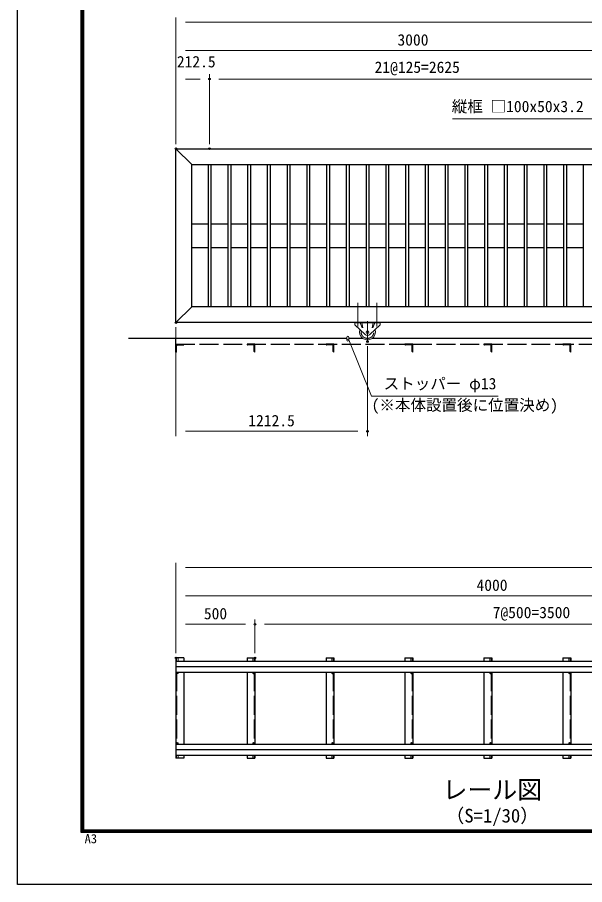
# Model space of a CAD drawing. Units: millimetres, scale not verified. Extents: x -6300 to 6300, y -4455 to 4455.
# Drawn here: x -6300 to -2709, y -4455 to 1034 of the extents above; entities that cross this region are included whole.
import ezdxf
from ezdxf.enums import TextEntityAlignment as Align

# ---------------------------------------------------------------- set-up
doc = ezdxf.new("R2010")
doc.units = ezdxf.units.MM
doc.header["$LTSCALE"] = 20
doc.header["$PDMODE"] = 32
doc.header["$PDSIZE"] = 10
for name, pattern in [('DASHED', [7.5, 6, -1.5]), ('USER1', [50.8, 31.75, -6.35, 6.35, -6.35]), ('USER2', [9.525, 6.35, -3.175])]:
    doc.linetypes.add(name, pattern=pattern)
for name, color, linetype, lineweight in [('0-0_D-TTL-TXT', 7, 'Continuous', 25), ('0-1_D-STR1', 1, 'Continuous', 25), ('0-2_D-STR4', 7, 'Continuous', 25), ('0-3_D-BMK', 2, 'USER1', 13), ('0-4_D-STR3', 3, 'Continuous', 13), ('0-5_D-STR5', 4, 'Continuous', 25), ('0-8_D-STR-DIM', 7, 'Continuous', 13), ('0-B_D-STR-TXT', 7, 'Continuous', 13), ('0-C_D-TTL', 7, 'Continuous', 25)]:
    doc.layers.add(name, color=color, linetype=linetype, lineweight=lineweight)
doc.layers.add('0-A_Defpoints', color=8, linetype='Continuous')
doc.styles.add('ＭＳ ゴシック', font='')
doc.styles.get('ＭＳ ゴシック').set_extended_font_data('MS Gothic')

msp = doc.modelspace()

# ---------------------------------------------------------------- linework, layer by layer
at = {"layer": '0-1_D-STR1'}
for p, q in [((-5296.16, -898.16), (-5296.16, 201.84)), ((-5196.16, 101.84), (-5296.16, 201.84)), ((-5092.66, 101.84), (-5092.66, -798.16)), ((-5074.66, 101.84), (-5074.66, -798.16)), ((-4967.66, 101.84), (-4967.66, -798.16)), ((-4949.66, 101.84), (-4949.66, -798.16)), ((-4842.66, 101.84), (-4842.66, -798.16)), ((-4824.66, 101.84), (-4824.66, -798.16)), ((-4717.66, 101.84), (-4717.66, -798.16)), ((-4699.66, 101.84), (-4699.66, -798.16)), ((-4592.66, 101.84), (-4592.66, -798.16)), ((-4574.66, 101.84), (-4574.66, -798.16)), ((-4467.66, 101.84), (-4467.66, -798.16)), ((-4449.66, 101.84), (-4449.66, -798.16)), ((-4342.66, 101.84), (-4342.66, -798.16)), ((-4324.66, 101.84), (-4324.66, -798.16)), ((-4217.66, 101.84), (-4217.66, -798.16)), ((-4199.66, 101.84), (-4199.66, -798.16)), ((-4092.66, 101.84), (-4092.66, -798.16)), ((-4074.66, 101.84), (-4074.66, -798.16)), ((-3967.66, 101.84), (-3967.66, -798.16)), ((-3949.66, 101.84), (-3949.66, -798.16)), ((-3842.66, 101.84), (-3842.66, -798.16)), ((-3824.66, 101.84), (-3824.66, -798.16)), ((-3717.66, 101.84), (-3717.66, -798.16)), ((-3699.66, 101.84), (-3699.66, -798.16)), ((-3592.66, 101.84), (-3592.66, -798.16)), ((-3574.66, 101.84), (-3574.66, -798.16)), ((-3467.66, 101.84), (-3467.66, -798.16)), ((-3449.66, 101.84), (-3449.66, -798.16)), ((-3342.66, 101.84), (-3342.66, -798.16)), ((-3324.66, 101.84), (-3324.66, -798.16)), ((-3217.66, 101.84), (-3217.66, -798.16)), ((-3199.66, 101.84), (-3199.66, -798.16)), ((-3092.66, 101.84), (-3092.66, -798.16)), ((-3074.66, 101.84), (-3074.66, -798.16)), ((-2967.66, 101.84), (-2967.66, -798.16)), ((-2949.66, 101.84), (-2949.66, -798.16)), ((-2842.66, 101.84), (-2842.66, -798.16)), ((-2824.66, 101.84), (-2824.66, -798.16)), ((-2717.66, 101.84), (-2717.66, -798.16)), ((-5196.16, -273.16), (-5092.66, -273.16)), ((-5074.66, -273.16), (-4967.66, -273.16)), ((-4949.66, -273.16), (-4842.66, -273.16)), ((-4824.66, -273.16), (-4717.66, -273.16)), ((-4699.66, -273.16), (-4592.66, -273.16)), ((-4574.66, -273.16), (-4467.66, -273.16)), ((-4449.66, -273.16), (-4342.66, -273.16)), ((-4324.66, -273.16), (-4217.66, -273.16)), ((-4199.66, -273.16), (-4092.66, -273.16)), ((-4074.66, -273.16), (-3967.66, -273.16)), ((-3949.66, -273.16), (-3842.66, -273.16)), ((-3824.66, -273.16), (-3717.66, -273.16)), ((-3699.66, -273.16), (-3592.66, -273.16)), ((-3574.66, -273.16), (-3467.66, -273.16)), ((-3449.66, -273.16), (-3342.66, -273.16)), ((-3324.66, -273.16), (-3217.66, -273.16)), ((-3199.66, -273.16), (-3092.66, -273.16)), ((-3074.66, -273.16), (-2967.66, -273.16)), ((-2949.66, -273.16), (-2842.66, -273.16)), ((-2824.66, -273.16), (-2717.66, -273.16)), ((-5196.16, -423.16), (-5092.66, -423.16)), ((-5074.66, -423.16), (-4967.66, -423.16)), ((-4949.66, -423.16), (-4842.66, -423.16)), ((-4824.66, -423.16), (-4717.66, -423.16)), ((-4699.66, -423.16), (-4592.66, -423.16)), ((-4574.66, -423.16), (-4467.66, -423.16)), ((-4449.66, -423.16), (-4342.66, -423.16)), ((-4324.66, -423.16), (-4217.66, -423.16)), ((-4199.66, -423.16), (-4092.66, -423.16)), ((-4074.66, -423.16), (-3967.66, -423.16)), ((-3949.66, -423.16), (-3842.66, -423.16)), ((-3824.66, -423.16), (-3717.66, -423.16)), ((-3699.66, -423.16), (-3592.66, -423.16)), ((-3574.66, -423.16), (-3467.66, -423.16)), ((-3449.66, -423.16), (-3342.66, -423.16)), ((-3324.66, -423.16), (-3217.66, -423.16)), ((-3199.66, -423.16), (-3092.66, -423.16)), ((-3074.66, -423.16), (-2967.66, -423.16)), ((-2949.66, -423.16), (-2842.66, -423.16)), ((-2824.66, -423.16), (-2717.66, -423.16)), ((-5196.16, -798.16), (-5296.16, -898.16)), ((-5296.16, -3040.3), (-1296.16, -3040.3)), ((-5246.16, -3020.65), (-5246.16, -3040.3)), ((-4846.16, -3020.65), (-4846.16, -3040.3)), ((-4346.16, -3020.65), (-4346.16, -3040.3)), ((-3846.16, -3020.65), (-3846.16, -3040.3)), ((-3346.16, -3020.65), (-3346.16, -3040.3)), ((-2846.16, -3020.65), (-2846.16, -3040.3)), ((-5296.16, -3075.65), (-1296.16, -3075.65)), ((-5296.16, -3111.01), (-1296.16, -3111.01)), ((-5246.16, -3111.01), (-5246.16, -3565.3)), ((-4846.16, -3111.01), (-4846.16, -3565.3)), ((-4796.16, -3111.01), (-4796.16, -3565.3)), ((-4346.16, -3111.01), (-4346.16, -3565.3)), ((-4296.16, -3111.01), (-4296.16, -3565.3)), ((-3846.16, -3111.01), (-3846.16, -3565.3)), ((-3796.16, -3111.01), (-3796.16, -3565.3)), ((-3346.16, -3111.01), (-3346.16, -3565.3)), ((-3296.16, -3111.01), (-3296.16, -3565.3)), ((-2846.16, -3111.01), (-2846.16, -3565.3)), ((-2796.16, -3111.01), (-2796.16, -3565.3)), ((-5296.16, -3565.3), (-1296.16, -3565.3)), ((-5296.16, -3600.65), (-1296.16, -3600.65)), ((-5296.16, -3636.01), (-1296.16, -3636.01)), ((-5246.16, -3655.65), (-5296.16, -3655.65)), ((-5246.16, -3655.65), (-5296.16, -3655.65)), ((-5246.16, -3636.01), (-5246.16, -3655.65)), ((-4846.16, -3636.01), (-4846.16, -3655.65)), ((-4846.16, -3655.65), (-4796.16, -3655.65)), ((-4846.16, -3655.65), (-4796.16, -3655.65)), ((-4796.16, -3636.01), (-4796.16, -3655.65)), ((-4346.16, -3636.01), (-4346.16, -3655.65)), ((-4346.16, -3655.65), (-4296.16, -3655.65)), ((-4346.16, -3655.65), (-4296.16, -3655.65)), ((-4296.16, -3636.01), (-4296.16, -3655.65)), ((-3846.16, -3636.01), (-3846.16, -3655.65)), ((-3846.16, -3655.65), (-3796.16, -3655.65)), ((-3846.16, -3655.65), (-3796.16, -3655.65)), ((-3796.16, -3636.01), (-3796.16, -3655.65)), ((-3346.16, -3636.01), (-3346.16, -3655.65)), ((-3346.16, -3655.65), (-3296.16, -3655.65)), ((-3346.16, -3655.65), (-3296.16, -3655.65)), ((-3296.16, -3636.01), (-3296.16, -3655.65)), ((-2846.16, -3636.01), (-2846.16, -3655.65)), ((-2846.16, -3655.65), (-2796.16, -3655.65)), ((-2846.16, -3655.65), (-2796.16, -3655.65)), ((-2796.16, -3636.01), (-2796.16, -3655.65))]:
    msp.add_line(p, q, dxfattribs=at)
at = {"layer": '0-1_D-STR1', "linetype": 'DASHED'}
for p, q in [((-5292.16, -3111.01), (-5292.16, -3565.3)), ((-4800.16, -3111.01), (-4800.16, -3565.3)), ((-4300.16, -3111.01), (-4300.16, -3565.3)), ((-3800.16, -3111.01), (-3800.16, -3565.3)), ((-3300.16, -3111.01), (-3300.16, -3565.3)), ((-2800.16, -3111.01), (-2800.16, -3565.3))]:
    msp.add_line(p, q, dxfattribs=at)
at = {"layer": '0-1_D-STR1'}
for points in [[(-5296.16, 201.84), (703.84, 201.84), (703.84, -898.16), (-5296.16, -898.16)], [(-5246.16, -3020.65), (-5296.16, -3020.65), (-5296.16, -3655.65)], [(-4846.16, -3020.65), (-4796.16, -3020.65), (-4796.16, -3040.3)], [(-4346.16, -3020.65), (-4296.16, -3020.65), (-4296.16, -3040.3)], [(-3846.16, -3020.65), (-3796.16, -3020.65), (-3796.16, -3040.3)], [(-3346.16, -3020.65), (-3296.16, -3020.65), (-3296.16, -3040.3)], [(-2846.16, -3020.65), (-2796.16, -3020.65), (-2796.16, -3040.3)]]:
    msp.add_lwpolyline(points, dxfattribs=at)
msp.add_lwpolyline([(-5196.16, 101.84), (603.84, 101.84), (603.84, -798.16), (-5196.16, -798.16)], close=True, dxfattribs=at)
at = {"layer": '0-2_D-STR4'}
for p, q in [((-4215.16, -998.16), (-5596.16, -998.16)), ((-4113.66, -998.16), (-4202.16, -998.16)), ((-538.66, -998.16), (-4053.66, -998.16))]:
    msp.add_line(p, q, dxfattribs=at)
at = {"layer": '0-3_D-BMK'}
for p, q in [((-4143.66, -773.16), (-4143.66, -923.16)), ((-4023.66, -773.16), (-4023.66, -923.16)), ((-4083.66, -1018.16), (-4083.66, -890.16))]:
    msp.add_line(p, q, dxfattribs=at)
at = {"layer": '0-4_D-STR3', "color": 4}
for p, q in [((-4163.66, -898.16), (-4003.66, -898.16)), ((-4163.66, -898.16), (-4163.66, -900.16)), ((-4163.66, -900.16), (-4003.66, -900.16)), ((-4003.66, -898.16), (-4003.66, -900.16))]:
    msp.add_line(p, q, dxfattribs=at)
at = {"layer": '0-4_D-STR3'}
for p, q in [((-4129.66, -900.16), (-4117.66, -932.16)), ((-4119.66, -900.16), (-4112.66, -932.16)), ((-4003.66, -912.16), (-4068.46, -974.06)), ((-4047.66, -900.16), (-4054.66, -932.16)), ((-4037.66, -900.16), (-4049.66, -932.16)), ((-4003.66, -900.16), (-4003.66, -912.16)), ((-4215.16, -1010.18), (-4215.16, -991.66)), ((-4202.16, -1010.18), (-4202.16, -991.66)), ((-5292.16, -3020.65), (-5292.16, -3040.3)), ((-5292.16, -3040.3), (-5292.16, -3020.65)), ((-4800.16, -3020.65), (-4800.16, -3040.3)), ((-4800.16, -3040.3), (-4800.16, -3020.65)), ((-4300.16, -3020.65), (-4300.16, -3040.3)), ((-4300.16, -3040.3), (-4300.16, -3020.65)), ((-3800.16, -3020.65), (-3800.16, -3040.3)), ((-3800.16, -3040.3), (-3800.16, -3020.65)), ((-3300.16, -3020.65), (-3300.16, -3040.3)), ((-3300.16, -3040.3), (-3300.16, -3020.65)), ((-2800.16, -3020.65), (-2800.16, -3040.3)), ((-2800.16, -3040.3), (-2800.16, -3020.65)), ((-5292.16, -3116.15), (-5292.16, -3111.01)), ((-5283.16, -3116.15), (-5283.16, -3111.01)), ((-4809.16, -3116.15), (-4809.16, -3111.01)), ((-4800.16, -3116.15), (-4800.16, -3111.01)), ((-4309.16, -3116.15), (-4309.16, -3111.01)), ((-4300.16, -3116.15), (-4300.16, -3111.01)), ((-3809.16, -3116.15), (-3809.16, -3111.01)), ((-3800.16, -3116.15), (-3800.16, -3111.01)), ((-3309.16, -3116.15), (-3309.16, -3111.01)), ((-3300.16, -3116.15), (-3300.16, -3111.01)), ((-2809.16, -3116.15), (-2809.16, -3111.01)), ((-2800.16, -3116.15), (-2800.16, -3111.01)), ((-5292.16, -3560.15), (-5292.16, -3565.3)), ((-5283.16, -3560.15), (-5283.16, -3565.3)), ((-4809.16, -3560.15), (-4809.16, -3565.3)), ((-4800.16, -3560.15), (-4800.16, -3565.3)), ((-4309.16, -3560.15), (-4309.16, -3565.3)), ((-4300.16, -3560.15), (-4300.16, -3565.3)), ((-3809.16, -3560.15), (-3809.16, -3565.3)), ((-3800.16, -3560.15), (-3800.16, -3565.3)), ((-3309.16, -3560.15), (-3309.16, -3565.3)), ((-3300.16, -3560.15), (-3300.16, -3565.3)), ((-2809.16, -3560.15), (-2809.16, -3565.3)), ((-2800.16, -3560.15), (-2800.16, -3565.3)), ((-5292.16, -3636.01), (-5292.16, -3655.65)), ((-5292.16, -3636.01), (-5292.16, -3655.65)), ((-4800.16, -3636.01), (-4800.16, -3655.65)), ((-4800.16, -3636.01), (-4800.16, -3655.65)), ((-4300.16, -3636.01), (-4300.16, -3655.65)), ((-4300.16, -3636.01), (-4300.16, -3655.65)), ((-3800.16, -3636.01), (-3800.16, -3655.65)), ((-3800.16, -3636.01), (-3800.16, -3655.65)), ((-3300.16, -3636.01), (-3300.16, -3655.65)), ((-3300.16, -3636.01), (-3300.16, -3655.65)), ((-2800.16, -3636.01), (-2800.16, -3655.65)), ((-2800.16, -3636.01), (-2800.16, -3655.65))]:
    msp.add_line(p, q, dxfattribs=at)
for points in [[(-4163.66, -900.16), (-4163.66, -912.16), (-4098.86, -974.06)], [(-5283.16, -3040.3), (-5283.16, -3020.65), (-5292.16, -3020.65)], [(-4809.16, -3040.3), (-4809.16, -3020.65), (-4800.16, -3020.65)], [(-4309.16, -3040.3), (-4309.16, -3020.65), (-4300.16, -3020.65)], [(-3809.16, -3040.3), (-3809.16, -3020.65), (-3800.16, -3020.65)], [(-3309.16, -3040.3), (-3309.16, -3020.65), (-3300.16, -3020.65)], [(-2809.16, -3040.3), (-2809.16, -3020.65), (-2800.16, -3020.65)], [(-5283.16, -3636.01), (-5283.16, -3655.65), (-5292.16, -3655.65)], [(-4809.16, -3636.01), (-4809.16, -3655.65), (-4800.16, -3655.65)], [(-4309.16, -3636.01), (-4309.16, -3655.65), (-4300.16, -3655.65)], [(-3809.16, -3636.01), (-3809.16, -3655.65), (-3800.16, -3655.65)], [(-3309.16, -3636.01), (-3309.16, -3655.65), (-3300.16, -3655.65)], [(-2809.16, -3636.01), (-2809.16, -3655.65), (-2800.16, -3655.65)]]:
    msp.add_lwpolyline(points, dxfattribs=at)
for centre, radius in [((-4083.66, -958.16), 8.5), ((-5287.66, -3116.15), 4.5), ((-4804.66, -3116.15), 4.5), ((-4304.66, -3116.15), 4.5), ((-3804.66, -3116.15), 4.5), ((-3304.66, -3116.15), 4.5), ((-2804.66, -3116.15), 4.5), ((-5287.66, -3560.15), 4.5), ((-4804.66, -3560.15), 4.5), ((-4304.66, -3560.15), 4.5), ((-3804.66, -3560.15), 4.5), ((-3304.66, -3560.15), 4.5), ((-2804.66, -3560.15), 4.5)]:
    msp.add_circle(centre, radius, dxfattribs=at)
for centre, radius, start, end in [((-4208.66, -991.66), 6.5, 0, 180), ((-4083.66, -958.16), 50, 162.4129, 17.5871), ((-4083.66, -958.16), 22, 226.30902, 313.69098)]:
    msp.add_arc(centre, radius, start, end, dxfattribs=at)
at = {"layer": '0-4_D-STR3', "linetype": 'USER2'}
msp.add_arc((-4083.66, -958.16), 40, 169.67603, 10.32397, dxfattribs=at)
at = {"layer": '0-4_D-STR3'}
msp.add_ellipse((-4208.66, -1010.18), major_axis=(-6.5, 0), ratio=0.707107, dxfattribs=at)
at = {"layer": '0-5_D-STR5', "linetype": 'DASHED'}
for q in [(-5296.16, -998.16), (703.84, -1035.1)]:
    msp.add_line((-5296.16, -1035.1), q, dxfattribs=at)
at = {"layer": '0-5_D-STR5'}
for p, q in [((-5296.16, -1035.1), (-5246.16, -1035.1)), ((-5296.16, -1085.1), (-5296.16, -1035.1)), ((-5285.66, -1039.1), (-5249.16, -1039.1)), ((-5246.16, -1035.1), (-5246.16, -1036.1)), ((-4846.16, -1035.1), (-4846.16, -1036.1)), ((-4796.16, -1035.1), (-4846.16, -1035.1)), ((-4806.66, -1039.1), (-4843.16, -1039.1)), ((-4796.16, -1085.1), (-4796.16, -1035.1)), ((-4346.16, -1035.1), (-4346.16, -1036.1)), ((-4296.16, -1035.1), (-4346.16, -1035.1)), ((-4306.66, -1039.1), (-4343.16, -1039.1)), ((-4296.16, -1085.1), (-4296.16, -1035.1)), ((-3846.16, -1035.1), (-3846.16, -1036.1)), ((-3796.16, -1035.1), (-3846.16, -1035.1)), ((-3806.66, -1039.1), (-3843.16, -1039.1)), ((-3796.16, -1085.1), (-3796.16, -1035.1)), ((-3346.16, -1035.1), (-3346.16, -1036.1)), ((-3296.16, -1035.1), (-3346.16, -1035.1)), ((-3306.66, -1039.1), (-3343.16, -1039.1)), ((-3296.16, -1085.1), (-3296.16, -1035.1)), ((-2846.16, -1035.1), (-2846.16, -1036.1)), ((-2796.16, -1035.1), (-2846.16, -1035.1)), ((-2806.66, -1039.1), (-2843.16, -1039.1)), ((-2796.16, -1085.1), (-2796.16, -1035.1)), ((-5295.16, -1085.1), (-5296.16, -1085.1)), ((-5292.16, -1082.1), (-5292.16, -1045.6)), ((-4800.16, -1082.1), (-4800.16, -1045.6)), ((-4797.16, -1085.1), (-4796.16, -1085.1)), ((-4300.16, -1082.1), (-4300.16, -1045.6)), ((-4297.16, -1085.1), (-4296.16, -1085.1)), ((-3800.16, -1082.1), (-3800.16, -1045.6)), ((-3797.16, -1085.1), (-3796.16, -1085.1)), ((-3300.16, -1082.1), (-3300.16, -1045.6)), ((-3297.16, -1085.1), (-3296.16, -1085.1)), ((-2800.16, -1082.1), (-2800.16, -1045.6)), ((-2797.16, -1085.1), (-2796.16, -1085.1))]:
    msp.add_line(p, q, dxfattribs=at)
for centre, radius, start, end in [((-5285.66, -1045.6), 6.5, 90, 180), ((-5249.16, -1036.1), 3, 270, 0), ((-4843.16, -1036.1), 3, 180, 270), ((-4806.66, -1045.6), 6.5, 0, 90), ((-4343.16, -1036.1), 3, 180, 270), ((-4306.66, -1045.6), 6.5, 0, 90), ((-3843.16, -1036.1), 3, 180, 270), ((-3806.66, -1045.6), 6.5, 0, 90), ((-3343.16, -1036.1), 3, 180, 270), ((-3306.66, -1045.6), 6.5, 0, 90), ((-2843.16, -1036.1), 3, 180, 270), ((-2806.66, -1045.6), 6.5, 0, 90), ((-5295.16, -1082.1), 3, 270, 0), ((-4797.16, -1082.1), 3, 180, 270), ((-4297.16, -1082.1), 3, 180, 270), ((-3797.16, -1082.1), 3, 180, 270), ((-3297.16, -1082.1), 3, 180, 270), ((-2797.16, -1082.1), 3, 180, 270)]:
    msp.add_arc(centre, radius, start, end, dxfattribs=at)
at = {"layer": '0-8_D-STR-DIM'}
for p, q in [((-5296.16, 231.84), (-5296.16, 1033.22)), ((-5236.16, 1003.22), (643.84, 1003.22)), ((-5296.16, 231.84), (-5296.16, 853.22)), ((-5236.16, 823.22), (-2356.16, 823.22)), ((-5296.16, 231.84), (-5296.16, 673.22)), ((-5083.66, 231.84), (-5083.66, 673.22)), ((-5083.66, 231.84), (-5083.66, 673.22)), ((-5236.16, 643.22), (-5143.66, 643.22)), ((-5023.66, 643.22), (-2518.66, 643.22)), ((-5296.16, -928.16), (-5296.16, -1616.2)), ((-4083.66, -1048.16), (-4083.66, -1616.2)), ((-5236.16, -1586.2), (-4143.66, -1586.2)), ((-5296.16, -2990.65), (-5296.16, -2417.66)), ((-5236.16, -2447.66), (2043.84, -2447.66)), ((-5296.16, -2990.65), (-5296.16, -2597.66)), ((-5236.16, -2627.66), (-1356.16, -2627.66)), ((-5296.16, -2990.65), (-5296.16, -2777.66)), ((-4796.16, -2990.65), (-4796.16, -2777.66)), ((-4796.16, -2990.65), (-4796.16, -2777.66)), ((-5236.16, -2807.66), (-4856.16, -2807.66)), ((-4736.16, -2807.66), (-1356.16, -2807.66))]:
    msp.add_line(p, q, dxfattribs=at)
at = {"layer": '0-A_Defpoints'}
for p in [(-5083.66, 643.22), (-5296.16, 201.84), (-5083.66, 201.84), (-5296.16, -898.16), (-4083.66, -1018.16), (-4083.66, -1586.2), (-4796.16, -2807.66), (-5296.16, -3020.65), (-4796.16, -3020.65)]:
    msp.add_point(p, dxfattribs=at)
at = {"layer": '0-B_D-STR-TXT'}
for points in [[(-3545.51, 391.43), (-2642.98, 391.43), (-2312.53, 1.21)], [(-3256.05, -1364.64), (-4057.69, -1364.64), (-4201.41, -1006.68)]]:
    msp.add_lwpolyline(points, dxfattribs=at)
at = {"layer": '0-C_D-TTL', "color": 2}
msp.add_lwpolyline([(-6300.37, 4454.81), (6299.63, 4454.81), (6299.63, -4455.19), (-6300.37, -4455.19)], close=True, dxfattribs=at)
at = {"layer": '0-C_D-TTL'}
for points in [[(-5895.37, 4124.81), (5894.63, 4124.81), (5894.63, -4125.19), (-5895.37, -4125.19)], [(-5891.62, 4121.06), (5890.88, 4121.06), (5890.88, -4121.44), (-5891.62, -4121.44)], [(-5887.87, 4117.31), (5887.13, 4117.31), (5887.13, -4117.69), (-5887.87, -4117.69)], [(-5884.12, 4113.56), (5883.38, 4113.56), (5883.38, -4113.94), (-5884.12, -4113.94)], [(-5880.37, 4109.81), (5879.63, 4109.81), (5879.63, -4110.19), (-5880.37, -4110.19)]]:
    msp.add_lwpolyline(points, close=True, dxfattribs=at)

# ---------------------------------------------------------------- texts
at = {"layer": '0-0_D-TTL-TXT', "style": 'ＭＳ ゴシック'}
for s, height, p in [('レール図', 115.4, (-3608.03, -3946.99)), ('（S=1/30）', 86.66, (-3588.54, -4087.92))]:
    msp.add_text(s, height=height, dxfattribs=at).set_placement(p, align=Align.BOTTOM_LEFT)
at = {"layer": '0-8_D-STR-DIM', "style": 'ＭＳ ゴシック'}
for s, p in [('3000', (-3893.85, 833.34)), ('212.5', (-5290.4, 695.34)), ('21@125=2625', (-4038.68, 660.37)), ('1212.5', (-4838.03, -1576.08)), ('4000', (-3393.28, -2617.54)), ('500', (-5119.47, -2797.54)), ('7@500=3500', (-3291.03, -2790.51))]:
    msp.add_text(s, height=72.14, dxfattribs=at).set_placement(p, align=Align.BOTTOM_LEFT)
at = {"layer": '0-B_D-STR-TXT', "style": 'ＭＳ ゴシック'}
for s, p in [('縦框 □100x50x3.2', (-3550.08, 411.83)), ('ストッパー φ13', (-3981.31, -1342.15)), ('(※本体設置後に位置決め)', (-4057.57, -1477.71))]:
    msp.add_text(s, height=72.14, dxfattribs=at).set_placement(p, align=Align.BOTTOM_LEFT)
at = {"layer": '0-C_D-TTL', "style": 'ＭＳ ゴシック'}
msp.add_text('A3', height=57.77, dxfattribs=at).set_placement((-5874.5, -4210.4), align=Align.BOTTOM_LEFT)

doc.saveas('drawing.dxf')
